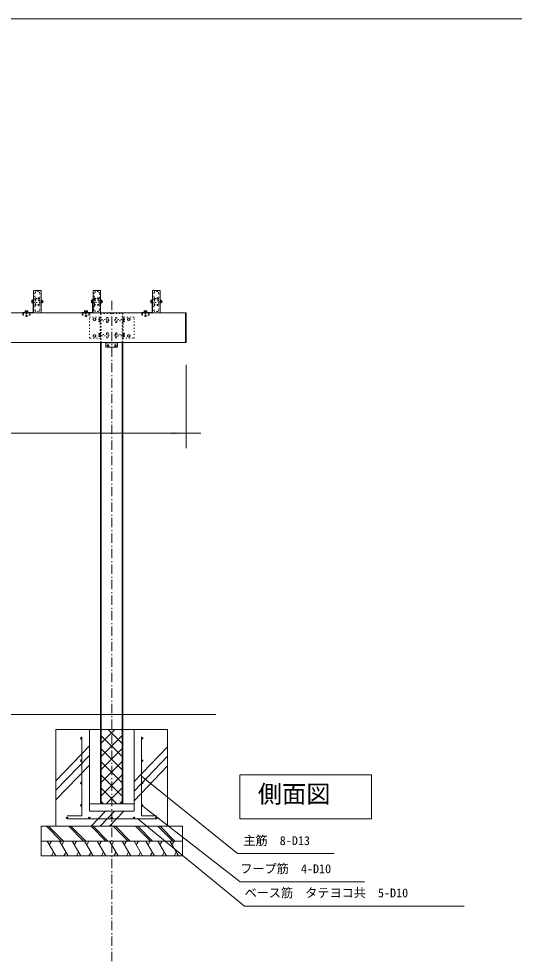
# Model space of a CAD drawing. Units: millimetres, scale not verified. Extents: x -9750 to 9750, y -6875 to 6875.
# Drawn here: x -3331 to 0, y 582 to 6875 of the extents above; entities that cross this region are included whole.
import ezdxf
from ezdxf.enums import TextEntityAlignment as Align

# ---------------------------------------------------------------- set-up
doc = ezdxf.new("R2010")
doc.units = ezdxf.units.MM
doc.header["$LTSCALE"] = 50
doc.linetypes.add('USER5', pattern=[0.416565, 0.138855, -0.27771])
doc.linetypes.add('USER6', pattern=[2.083282, 1.25, -0.416565, 0.138855, -0.277863])
doc.layers.add('0-1_IMPORTED', color=30, linetype='Continuous', lineweight=18)
doc.styles.add('ＭＳ ゴシック', font='')
doc.styles.get('ＭＳ ゴシック').set_extended_font_data('MS Gothic')

msp = doc.modelspace()

# ---------------------------------------------------------------- linework, layer by layer
at = {"layer": '0-1_IMPORTED'}
for p, q in [((-3235.6, 4978.62), (-3241.4, 4978.62)), ((-3175.21, 4974), (-3178.79, 4974)), ((-3174.5, 4966.85), (-3174.5, 4981.15)), ((-2835.6, 4978.62), (-2841.4, 4978.62)), ((-2775.21, 4974), (-2778.79, 4974)), ((-2774.5, 4966.85), (-2774.5, 4981.15)), ((-2435.6, 4978.62), (-2441.4, 4978.62)), ((-2375.21, 4974), (-2378.79, 4974)), ((-2374.5, 4966.85), (-2374.5, 4981.15)), ((-3283.88, 4911), (-3283.88, 4904)), ((-3274.12, 4911), (-3274.12, 4904)), ((-3241.4, 4969.38), (-3235.6, 4969.38)), ((-2883.88, 4911), (-2883.88, 4904)), ((-2874.12, 4911), (-2874.12, 4904)), ((-2841.4, 4969.38), (-2835.6, 4969.38)), ((-2483.88, 4911), (-2483.88, 4904)), ((-2474.12, 4911), (-2474.12, 4904)), ((-2441.4, 4969.38), (-2435.6, 4969.38)), ((-2211, 4699), (-2211, 4899)), ((-2776, 1599), (-2776, 4699)), ((-2636, 4699), (-2636, 1599)), ((-2006, 2199), (-6306, 2199)), ((-2781, 2090.56), (-2772.56, 2099)), ((-2781, 2002.17), (-2684.17, 2099)), ((-2631, 2000.08), (-2729.92, 2099)), ((-2631, 2088.46), (-2641.53, 2099)), ((-2781, 1913.78), (-2631, 2063.78)), ((-2631, 1911.69), (-2781, 2061.69)), ((-3081, 1754.5), (-2856, 1988.5)), ((-2781, 1825.4), (-2631, 1975.4)), ((-2631, 1823.3), (-2781, 1973.3)), ((-2556, 1748.96), (-2331, 1982.96)), ((-3081, 1690.15), (-2856, 1924.15)), ((-2556, 1684.61), (-2331, 1918.61)), ((-3081, 1625.8), (-2856, 1859.8)), ((-2781, 1737.01), (-2631, 1887.01)), ((-2631, 1734.91), (-2781, 1884.91)), ((-2556, 1620.26), (-2331, 1854.26)), ((-2781, 1648.62), (-2631, 1798.62)), ((-2631, 1646.52), (-2781, 1796.52)), ((-2671.86, 1599), (-2781, 1708.14)), ((-2742.23, 1599), (-2631, 1710.23)), ((-2856, 1599), (-2556, 1599)), ((-2760.25, 1599), (-2781, 1619.75)), ((-2653.85, 1599), (-2631, 1621.84)), ((-2844.42, 1449), (-2748.27, 1549)), ((-2782.55, 1449), (-2686.39, 1549)), ((-2720.68, 1449), (-2624.52, 1549)), ((-3145.14, 1449), (-3045.14, 1349)), ((-3131, 1449), (-3031, 1349)), ((-2406, 1499), (-3006, 1499)), ((-2995.14, 1449), (-2895.14, 1349)), ((-2981, 1449), (-2881, 1349)), ((-2845.14, 1449), (-2745.14, 1349)), ((-2831, 1449), (-2731, 1349)), ((-2695.14, 1449), (-2595.14, 1349)), ((-2681, 1449), (-2581, 1349)), ((-2545.14, 1449), (-2445.14, 1349)), ((-2531, 1449), (-2431, 1349)), ((-2395.14, 1449), (-2295.14, 1349)), ((-2381, 1449), (-2281, 1349)), ((-3082.13, 1249), (-3139.87, 1349)), ((-3125.43, 1324), (-3111, 1349)), ((-2998.13, 1249), (-3055.87, 1349)), ((-3041.43, 1324), (-3027, 1349)), ((-2914.13, 1249), (-2971.87, 1349)), ((-2957.43, 1324), (-2943, 1349)), ((-2830.13, 1249), (-2887.87, 1349)), ((-2873.43, 1324), (-2859, 1349)), ((-2746.13, 1249), (-2803.87, 1349)), ((-2789.43, 1324), (-2775, 1349)), ((-2662.13, 1249), (-2719.87, 1349)), ((-2705.43, 1324), (-2691, 1349)), ((-2578.13, 1249), (-2635.87, 1349)), ((-2621.43, 1324), (-2607, 1349)), ((-2498.13, 1249), (-2555.87, 1349)), ((-2541.43, 1324), (-2527, 1349)), ((-2418.13, 1249), (-2475.87, 1349)), ((-2461.43, 1324), (-2447, 1349)), ((-2338.13, 1249), (-2395.87, 1349)), ((-2381.43, 1324), (-2367, 1349)), ((-2258.13, 1249), (-2315.87, 1349)), ((-2301.43, 1324), (-2287, 1349)), ((-3096.57, 1274), (-3111, 1249)), ((-3012.57, 1274), (-3027, 1249)), ((-2928.57, 1274), (-2943, 1249)), ((-2844.57, 1274), (-2859, 1249)), ((-2760.57, 1274), (-2775, 1249)), ((-2676.57, 1274), (-2691, 1249)), ((-2592.57, 1274), (-2607, 1249)), ((-2512.57, 1274), (-2527, 1249)), ((-2432.57, 1274), (-2447, 1249)), ((-2352.57, 1274), (-2367, 1249)), ((-2272.57, 1274), (-2287, 1249))]:
    msp.add_line(p, q, dxfattribs=at)
at = {"layer": '0-1_IMPORTED', "color": 1, "linetype": 'USER6'}
for p, q in [((-2706, 4979), (-2706, -3571)), ((-2731.75, 4681), (-2731.75, 4682.25)), ((-2680.25, 4681), (-2680.25, 4682.25))]:
    msp.add_line(p, q, dxfattribs=at)
at = {"layer": '0-1_IMPORTED', "linetype": 'USER5'}
for p, q in [((-2793, 4853.88), (-2786, 4853.88)), ((-2784, 4869), (-2784, 4729)), ((-2781, 4894), (-2631, 4894)), ((-2776, 4699), (-2776, 4899)), ((-2636, 4899), (-2636, 4699)), ((-2628, 4869), (-2628, 4729)), ((-2619, 4853.88), (-2626, 4853.88)), ((-2793, 4844.12), (-2786, 4844.12)), ((-2619, 4844.12), (-2626, 4844.12)), ((-2793, 4753.88), (-2786, 4753.88)), ((-2793, 4744.12), (-2786, 4744.12)), ((-2619, 4753.88), (-2626, 4753.88)), ((-2619, 4744.12), (-2626, 4744.12))]:
    msp.add_line(p, q, dxfattribs=at)
at = {"layer": '0-1_IMPORTED', "color": 1}
for p, q in [((-2206, 4549), (-2206, 3989)), ((-6206, 4089), (-2206, 4089)), ((-2206, 4089), (-2106, 4089)), ((-1859.98, 1264.28), (-2506, 1784)), ((-1841.45, 1074), (-2496, 1584)), ((-1812.28, 911.71), (-2530, 1499)), ((-1859.98, 1264.28), (-1211, 1264.28)), ((-1841.45, 1074), (-1006, 1074)), ((-1812.28, 911.71), (-336, 911.71))]:
    msp.add_line(p, q, dxfattribs=at)
at = {"layer": '0-1_IMPORTED'}
for points in [[(-9750, 6875), (9750, 6875), (9750, -6875), (-9750, -6875)], [(-3181, 5049), (-3231, 5049), (-3231, 4899), (-3181, 4899)], [(-2781, 5049), (-2831, 5049), (-2831, 4899), (-2781, 4899)], [(-2381, 5049), (-2431, 5049), (-2431, 4899), (-2381, 4899)], [(-3231, 4989), (-3231, 4899), (-3306, 4899), (-3306, 4902), (-3234, 4902), (-3234, 4989)], [(-3235.6, 4964.76), (-3241.4, 4964.76), (-3242.11, 4966), (-3242.11, 4982), (-3241.4, 4983.24), (-3235.6, 4983.24)], [(-3234, 4983), (-3235.6, 4983), (-3235.6, 4965), (-3234, 4965)], [(-3181, 4991.5), (-3179.5, 4991.5), (-3179.5, 4956.5), (-3181, 4956.5)], [(-3179.5, 4983), (-3174.5, 4983), (-3174.5, 4965), (-3179.5, 4965)], [(-2831, 4989), (-2831, 4899), (-2906, 4899), (-2906, 4902), (-2834, 4902), (-2834, 4989)], [(-2835.6, 4964.76), (-2841.4, 4964.76), (-2842.11, 4966), (-2842.11, 4982), (-2841.4, 4983.24), (-2835.6, 4983.24)], [(-2834, 4983), (-2835.6, 4983), (-2835.6, 4965), (-2834, 4965)], [(-2781, 4991.5), (-2779.5, 4991.5), (-2779.5, 4956.5), (-2781, 4956.5)], [(-2779.5, 4983), (-2774.5, 4983), (-2774.5, 4965), (-2779.5, 4965)], [(-2431, 4989), (-2431, 4899), (-2506, 4899), (-2506, 4902), (-2434, 4902), (-2434, 4989)], [(-2435.6, 4964.76), (-2441.4, 4964.76), (-2442.11, 4966), (-2442.11, 4982), (-2441.4, 4983.24), (-2435.6, 4983.24)], [(-2434, 4983), (-2435.6, 4983), (-2435.6, 4965), (-2434, 4965)], [(-2381, 4991.5), (-2379.5, 4991.5), (-2379.5, 4956.5), (-2381, 4956.5)], [(-2379.5, 4983), (-2374.5, 4983), (-2374.5, 4965), (-2379.5, 4965)], [(-3270.5, 4911), (-3269.2, 4910.25), (-3269.2, 4904), (-3288.8, 4904), (-3288.8, 4910.25), (-3287.5, 4911)], [(-2870.5, 4911), (-2869.2, 4910.25), (-2869.2, 4904), (-2888.8, 4904), (-2888.8, 4910.25), (-2887.5, 4911)], [(-2470.5, 4911), (-2469.2, 4910.25), (-2469.2, 4904), (-2488.8, 4904), (-2488.8, 4910.25), (-2487.5, 4911)], [(-6206, 4899), (-2206, 4899), (-2206, 4699), (-6206, 4699)], [(-3268, 4904), (-3268, 4902), (-3290, 4902), (-3290, 4904)], [(-2868, 4904), (-2868, 4902), (-2890, 4902), (-2890, 4904)], [(-2468, 4904), (-2468, 4902), (-2490, 4902), (-2490, 4904)], [(-2781, 4699), (-2631, 4699), (-2631, 1599), (-2781, 1599)], [(-3081, 2099), (-2331, 2099), (-2331, 1449), (-3081, 1449)], [(-1845.13, 1794), (-960, 1794), (-960, 1498), (-1845.13, 1498)], [(-3181, 1449), (-2231, 1449), (-2231, 1349), (-3181, 1349)], [(-3181, 1349), (-2231, 1349), (-2231, 1249), (-3181, 1249)]]:
    msp.add_lwpolyline(points, close=True, dxfattribs=at)
at = {"layer": '0-1_IMPORTED', "linetype": 'USER5'}
for points in [[(-3223, 5033), (-3223, 5000), (-3189, 5000), (-3189, 5033), (-3197, 5041), (-3215, 5041)], [(-2823, 5033), (-2823, 5000), (-2789, 5000), (-2789, 5033), (-2797, 5041), (-2815, 5041)], [(-2423, 5033), (-2423, 5000), (-2389, 5000), (-2389, 5033), (-2397, 5041), (-2415, 5041)], [(-3223, 4994), (-3223, 4954), (-3189, 4954), (-3189, 4994)], [(-3221, 4985.67), (-3221, 4955.5), (-3191, 4955.5), (-3191, 4985.67), (-3197.83, 4992.5), (-3214.17, 4992.5)], [(-2823, 4994), (-2823, 4954), (-2789, 4954), (-2789, 4994)], [(-2821, 4985.67), (-2821, 4955.5), (-2791, 4955.5), (-2791, 4985.67), (-2797.83, 4992.5), (-2814.17, 4992.5)], [(-2423, 4994), (-2423, 4954), (-2389, 4954), (-2389, 4994)], [(-2421, 4985.67), (-2421, 4955.5), (-2391, 4955.5), (-2391, 4985.67), (-2397.83, 4992.5), (-2414.17, 4992.5)], [(-3223, 4915), (-3223, 4948), (-3189, 4948), (-3189, 4915), (-3197, 4907), (-3215, 4907)], [(-2823, 4915), (-2823, 4948), (-2789, 4948), (-2789, 4915), (-2797, 4907), (-2815, 4907)], [(-2423, 4915), (-2423, 4948), (-2389, 4948), (-2389, 4915), (-2397, 4907), (-2415, 4907)], [(-3254, 4892), (-3304, 4892), (-3304, 4882), (-3254, 4882)], [(-3274, 4904), (-3274, 4874), (-3284, 4874), (-3284, 4904)], [(-2854, 4892), (-2904, 4892), (-2904, 4882), (-2854, 4882)], [(-2874, 4904), (-2874, 4874), (-2884, 4874), (-2884, 4904)], [(-2856, 4869), (-2781, 4869), (-2781, 4729), (-2856, 4729)], [(-2821, 4863.37), (-2830.37, 4858.69), (-2830.38, 4849.31), (-2821, 4844.62), (-2811.63, 4849.31), (-2811.62, 4858.69)], [(-2793, 4840.5), (-2792.25, 4839.2), (-2786, 4839.2), (-2786, 4858.8), (-2792.25, 4858.8), (-2793, 4857.5)], [(-2786, 4838), (-2784, 4838), (-2784, 4860), (-2786, 4860)], [(-2786, 4844), (-2726, 4844), (-2726, 4854), (-2786, 4854)], [(-2776, 4899), (-2636, 4899), (-2631, 4894), (-2631, 4699), (-2781, 4699), (-2781, 4894)], [(-2739.88, 4867), (-2730.88, 4867), (-2730.88, 4833), (-2739.88, 4833)], [(-2626, 4844), (-2686, 4844), (-2686, 4854), (-2626, 4854)], [(-2681.12, 4867), (-2672.12, 4867), (-2672.12, 4833), (-2681.12, 4833)], [(-2556, 4869), (-2631, 4869), (-2631, 4729), (-2556, 4729)], [(-2626, 4838), (-2628, 4838), (-2628, 4860), (-2626, 4860)], [(-2619, 4840.5), (-2619.75, 4839.2), (-2626, 4839.2), (-2626, 4858.8), (-2619.75, 4858.8), (-2619, 4857.5)], [(-2591, 4863.37), (-2581.63, 4858.69), (-2581.62, 4849.31), (-2591, 4844.62), (-2600.37, 4849.31), (-2600.38, 4858.69)], [(-2454, 4892), (-2504, 4892), (-2504, 4882), (-2454, 4882)], [(-2474, 4904), (-2474, 4874), (-2484, 4874), (-2484, 4904)], [(-2821, 4734.62), (-2830.37, 4739.31), (-2830.38, 4748.69), (-2821, 4753.37), (-2811.63, 4748.69), (-2811.62, 4739.31)], [(-2793, 4757.5), (-2792.25, 4758.8), (-2786, 4758.8), (-2786, 4739.2), (-2792.25, 4739.2), (-2793, 4740.5)], [(-2786, 4760), (-2784, 4760), (-2784, 4738), (-2786, 4738)], [(-2786, 4754), (-2726, 4754), (-2726, 4744), (-2786, 4744)], [(-2739.88, 4765), (-2730.88, 4765), (-2730.88, 4731), (-2739.88, 4731)], [(-2626, 4754), (-2686, 4754), (-2686, 4744), (-2626, 4744)], [(-2681.12, 4765), (-2672.12, 4765), (-2672.12, 4731), (-2681.12, 4731)], [(-2626, 4760), (-2628, 4760), (-2628, 4738), (-2626, 4738)], [(-2619, 4757.5), (-2619.75, 4758.8), (-2626, 4758.8), (-2626, 4739.2), (-2619.75, 4739.2), (-2619, 4740.5)], [(-2591, 4734.62), (-2581.63, 4739.31), (-2581.62, 4748.69), (-2591, 4753.37), (-2600.37, 4748.69), (-2600.38, 4739.31)]]:
    msp.add_lwpolyline(points, close=True, dxfattribs=at)
for points in [[(-3235.6, 4969), (-3171.9, 4969), (-3170.6, 4970.3), (-3170.6, 4977.7), (-3171.9, 4979), (-3235.6, 4979)], [(-2835.6, 4969), (-2771.9, 4969), (-2770.6, 4970.3), (-2770.6, 4977.7), (-2771.9, 4979), (-2835.6, 4979)], [(-2435.6, 4969), (-2371.9, 4969), (-2370.6, 4970.3), (-2370.6, 4977.7), (-2371.9, 4979), (-2435.6, 4979)]]:
    msp.add_lwpolyline(points, dxfattribs=at)
at = {"layer": '0-1_IMPORTED', "color": 3}
for points in [[(-2746, 4699), (-2666, 4699), (-2666, 4669), (-2746, 4669)], [(-2746, 4699), (-2666, 4699), (-2666, 4697), (-2746, 4697)]]:
    msp.add_lwpolyline(points, close=True, dxfattribs=at)
at = {"layer": '0-1_IMPORTED', "color": 1, "linetype": 'USER6'}
for points in [[(-2733, 4678.25), (-2734.25, 4678.25), (-2734.25, 4679.75), (-2733, 4679.75)], [(-2731.75, 4682.25), (-2730.25, 4682.25), (-2730.25, 4681)], [(-2730.25, 4677), (-2730.25, 4675.75), (-2731.75, 4675.75), (-2731.75, 4677)], [(-2729, 4679.75), (-2727.75, 4679.75), (-2727.75, 4678.25), (-2729, 4678.25)], [(-2683, 4679.75), (-2684.25, 4679.75), (-2684.25, 4678.25), (-2683, 4678.25)], [(-2680.25, 4682.25), (-2681.75, 4682.25), (-2681.75, 4681)], [(-2681.75, 4677), (-2681.75, 4675.75), (-2680.25, 4675.75), (-2680.25, 4677)], [(-2679, 4678.25), (-2677.75, 4678.25), (-2677.75, 4679.75), (-2679, 4679.75)]]:
    msp.add_lwpolyline(points, dxfattribs=at)
at = {"layer": '0-1_IMPORTED'}
for points in [[(-2556, 2099), (-2556, 1549), (-2856, 1549), (-2856, 2099)], [(-2906, 2049), (-2906, 1519), (-3006, 1519)], [(-2506, 2049), (-2506, 1519), (-2406, 1519)]]:
    msp.add_lwpolyline(points, dxfattribs=at)
at = {"layer": '0-1_IMPORTED', "linetype": 'USER5'}
for centre in [(-2821, 4854), (-2591, 4854), (-2821, 4744), (-2591, 4744)]:
    msp.add_circle(centre, 7.19, dxfattribs=at)
at = {"layer": '0-1_IMPORTED', "color": 1, "linetype": 'USER6'}
for centre in [(-2731, 4679), (-2681, 4679)]:
    msp.add_circle(centre, 5.2, dxfattribs=at)
at = {"layer": '0-1_IMPORTED', "color": 3}
for centre in [(-2731, 4679), (-2681, 4679)]:
    msp.add_circle(centre, 3.5, dxfattribs=at)
at = {"layer": '0-1_IMPORTED'}
for centre, radius, start, end in [((-3174.5, 4974), 7.15, 0, 90), ((-3174.5, 4974), 7.15, 270, 360), ((-2774.5, 4974), 7.15, 0, 90), ((-2774.5, 4974), 7.15, 270, 360), ((-2374.5, 4974), 7.15, 0, 90), ((-2374.5, 4974), 7.15, 270, 360), ((-2911, 2039), 5, 90, 180), ((-2911, 2039), 5, 180, 270), ((-2911, 2039), 5, 360, 90), ((-2911, 2039), 5, 270, 0), ((-2501, 2039), 5, 90, 180), ((-2501, 2039), 5, 180, 270), ((-2501, 2039), 5, 0, 90), ((-2501, 2039), 5, 270, 0), ((-2911, 1889), 5, 90, 180), ((-2911, 1889), 5, 180, 270), ((-2911, 1889), 5, 360, 90), ((-2911, 1889), 5, 270, 0), ((-2501, 1889), 5, 90, 180), ((-2501, 1889), 5, 180, 270), ((-2501, 1889), 5, 0, 90), ((-2501, 1889), 5, 270, 0), ((-2911, 1739), 5, 90, 180), ((-2911, 1739), 5, 180, 270), ((-2911, 1739), 5, 360, 90), ((-2911, 1739), 5, 270, 0), ((-2501, 1739), 5, 90, 180), ((-2501, 1739), 5, 180, 270), ((-2501, 1739), 5, 0, 90), ((-2501, 1739), 5, 270, 0), ((-2911, 1589), 5, 90, 180), ((-2911, 1589), 5, 180, 270), ((-2911, 1589), 5, 360, 90), ((-2911, 1589), 5, 270, 0), ((-2501, 1589), 5, 90, 180), ((-2501, 1589), 5, 180, 270), ((-2501, 1589), 5, 0, 90), ((-2501, 1589), 5, 270, 0), ((-3006, 1504), 5, 90, 180), ((-3006, 1504), 5, 180, 270), ((-3006, 1504), 5, 0, 90), ((-3006, 1504), 5, 270, 0), ((-2856, 1504), 5, 90, 180), ((-2856, 1504), 5, 180, 270), ((-2856, 1504), 5, 0, 90), ((-2856, 1504), 5, 270, 0), ((-2706, 1504), 5, 90, 180), ((-2706, 1504), 5, 180, 270), ((-2706, 1504), 5, 0, 90), ((-2706, 1504), 5, 270, 0), ((-2556, 1504), 5, 90, 180), ((-2556, 1504), 5, 180, 270), ((-2556, 1504), 5, 0, 90), ((-2556, 1504), 5, 270, 0), ((-2406, 1504), 5, 90, 180), ((-2406, 1504), 5, 180, 270), ((-2406, 1504), 5, 0, 90), ((-2406, 1504), 5, 270, 0)]:
    msp.add_arc(centre, radius, start, end, dxfattribs=at)
at = {"layer": '0-1_IMPORTED', "color": 1, "linetype": 'USER6'}
for centre, start, end in [((-2733, 4681), 270, 0), ((-2733, 4677), 0, 90), ((-2729, 4681), 180, 270), ((-2729, 4677), 90, 180), ((-2683, 4681), 270, 0), ((-2683, 4677), 0, 90), ((-2679, 4681), 180, 270), ((-2679, 4677), 90, 180)]:
    msp.add_arc(centre, 1.25, start, end, dxfattribs=at)
at = {"layer": '0-1_IMPORTED', "color": 1}
msp.add_solid([(-2206, 4089), (-2305.99, 4080.25), (-2305.99, 4097.75)], dxfattribs=at)

# ---------------------------------------------------------------- texts
at = {"layer": '0-1_IMPORTED', "color": 7, "style": 'ＭＳ ゴシック'}
for s, height, p in [('側面図', 119.4, (-1724.19, 1569.69)), ('主筋\u30008-D13', 59.71, (-1820.86, 1303.92)), ('フープ筋\u30004-D10', 59.71, (-1841.45, 1115.15)), ('ベース筋\u3000タテヨコ共\u30005-D10', 59.71, (-1812.28, 952.86))]:
    msp.add_text(s, height=height, dxfattribs=at).set_placement(p, align=Align.BOTTOM_LEFT)

doc.saveas('drawing.dxf')
